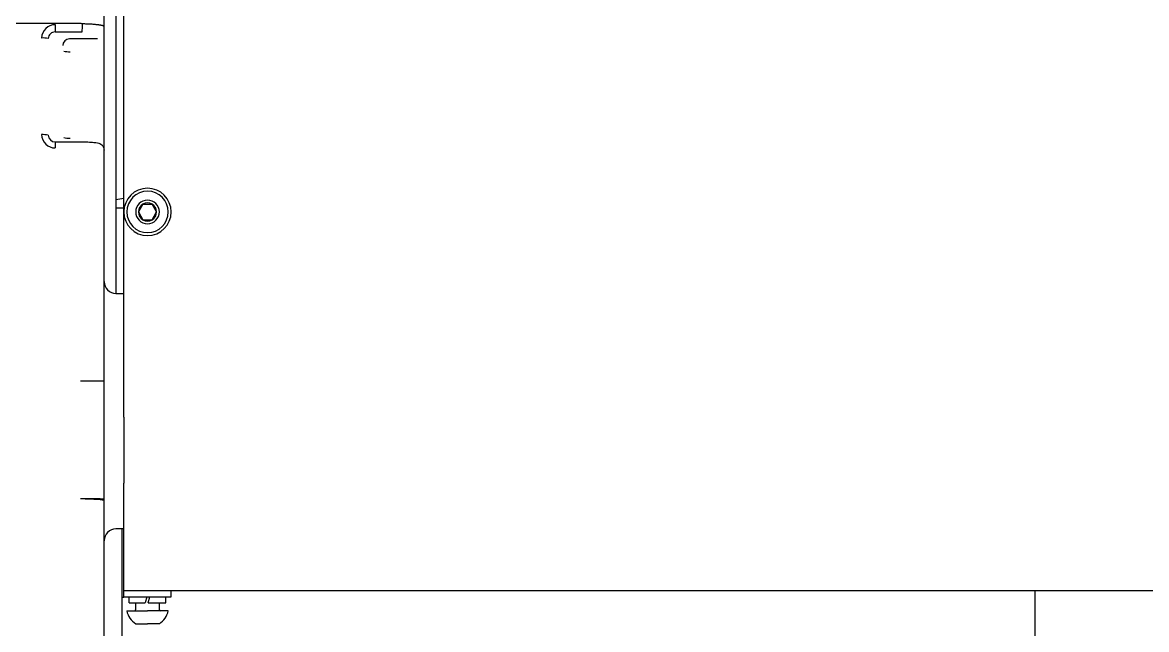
# Model space of a CAD drawing. Extents: x -1899985 to 1774885, y 556286 to 2175695.
# Drawn here: x -1729794.9 to -1729347.2, y 577110.4 to 577352.4 of the extents above; entities that cross this region are included whole.
import ezdxf

# ---------------------------------------------------------------- set-up
doc = ezdxf.new("R2010")
doc.units = 0
doc.header["$LTSCALE"] = 10
doc.header["$MEASUREMENT"] = 0
for name, color, linetype in [('20剖面图$0$A-LIN-V', 9, 'Continuous'), ('20剖面图$0$EWHS5T6M-3', 7, 'Continuous'), ('A-LIN-V', 9, 'Continuous')]:
    doc.layers.add(name, color=color, linetype=linetype)

# ---------------------------------------------------------------- blocks, each defined once
blk = doc.blocks.new('20剖面图$0$3243243')
at = {"layer": '20剖面图$0$EWHS5T6M-3', "color": 4, "linetype": 'Continuous'}
for p, q in [((1568211.23, 576570.15), (1568211.23, 576973.28)), ((1568203.37, 576725.75), (1568203.37, 576955.9)), ((1568208.09, 576896.28), (1568208.09, 576707.38)), ((1568193.95, 576727.05), (1568076.87, 576727.05)), ((1568183.92, 576723.68), (1568194.63, 576723.68)), ((1568203.37, 576723.56), (1568203.37, 576725.75)), ((1568203.37, 576715.56), (1568203.37, 576723.56)), ((1568200.7, 576720.9), (1568189.54, 576720.9)), ((1568203.37, 576681.12), (1568203.37, 576715.56)), ((1568208.09, 576707.38), (1568208.09, 576619.43)), ((1568183.92, 576679.86), (1568193.95, 576679.86)), ((1568203.37, 576676.54), (1568203.37, 576681.12)), ((1568203.37, 576584.45), (1568203.37, 576676.6)), ((1568211.23, 576657.31), (1568208.09, 576656.75)), ((1568208.09, 576653.49), (1568211.23, 576653.49)), ((1568218.85, 576655.06), (1568217.03, 576651.92)), ((1568217.03, 576651.92), (1568218.85, 576648.78)), ((1568218.85, 576655.06), (1568222.47, 576655.06)), ((1568224.29, 576651.92), (1568222.47, 576655.06)), ((1568222.47, 576648.78), (1568224.29, 576651.92)), ((1568218.85, 576648.78), (1568222.47, 576648.78)), ((1568208.09, 576619.43), (1568211.23, 576619.43)), ((1568193.95, 576584.59), (1568201.8, 576584.59)), ((1568203.37, 576537.49), (1568203.37, 576584.45)), ((1568211.23, 576570.15), (1568211.23, 576543.85)), ((1568211.23, 576542.71), (1568211.23, 576543.85)), ((1568211.23, 576501.06), (1568211.23, 576542.71)), ((1568193.95, 576537.63), (1568201.8, 576537.63)), ((1568203.37, 576536.8), (1568203.37, 576537.49)), ((1568203.37, 576378.76), (1568203.37, 576536.8)), ((1568211.23, 576525.57), (1568208.09, 576525.57)), ((1568210.45, 576525.57), (1568210.45, 576439.11)), ((1568211.23, 576501.06), (1569125.8, 576501.06)), ((1568211.23, 576498.55), (1568211.23, 576501.06)), ((1568230.09, 576498.55), (1568230.09, 576501.06)), ((1568574.23, 576454), (1568574.23, 576501.06)), ((1568211.23, 576498.18), (1568210.45, 576498.18)), ((1568211.23, 576498.18), (1568211.23, 576498.55)), ((1568211.23, 576498.55), (1568230.09, 576498.55)), ((1568213.35, 576496.03), (1568213.35, 576498.55)), ((1568213.35, 576496.03), (1568219.67, 576496.03)), ((1568215.95, 576493.28), (1568215.95, 576496.03)), ((1568220.35, 576498.55), (1568219.67, 576496.03)), ((1568220.97, 576496.03), (1568221.65, 576498.55)), ((1568220.97, 576496.03), (1568227.97, 576496.03)), ((1568225.37, 576493.28), (1568225.37, 576496.03)), ((1568227.97, 576496.03), (1568227.97, 576498.55)), ((1568212.41, 576492.89), (1568220.66, 576492.89)), ((1568228.91, 576492.89), (1568220.66, 576492.89)), ((1568215.95, 576487.71), (1568220.66, 576487.71)), ((1568225.37, 576487.71), (1568220.66, 576487.71)), ((1568224.29, 576487.71), (1568224.29, 576487.7))]:
    blk.add_line(p, q, dxfattribs=at)
for centre, radius, start, end in [((1568183.87, 576721.19), 5.38, 89.5321, 179.3724), ((1568183.81, 576721), 2.68, 87.6388, 178.6889), ((1568257.4, 576725.13), 73.5, 178.8719, 181.1281), ((1568193.92, 576725.89), 1.16, 56.5639, 88.8489), ((1568194.42, 576726.55), 0.34, 4.9309, 64.4876), ((1568175.66, 576725.95), 19.1, 353.1818, 1.8796), ((1568178.99, 576710), 11.26, 79.092, 92.5425), ((1568189.61, 576718.21), 2.69, 91.3629, 180.1595), ((1568189.49, 576728.23), 12.44, 259.7311, 271.9035), ((1568179, 576671.61), 11.14, 79.0186, 92.6159), ((1568183.88, 576682.81), 5.39, 180.68, 270.4155), ((1568183.9, 576682.63), 2.78, 181.5707, 270.3627), ((1568189.39, 576692.48), 11.14, 259.0186, 272.6159), ((1568220.66, 576651.92), 9.43, 0, 180), ((1568220.66, 576651.92), 8.25, 0, 180), ((1568220.66, 576651.92), 4.71, 0, 180), ((1568220.66, 576651.92), 9.43, 180, 0), ((1568220.66, 576651.92), 8.25, 180, 0), ((1568220.66, 576651.92), 4.71, 180, 0), ((1568220.66, 576651.92), 3.63, 120, 180), ((1568220.66, 576651.92), 3.63, 180, 240), ((1568220.66, 576651.92), 3.63, 60, 120), ((1568220.66, 576651.92), 3.63, 0, 60), ((1568220.66, 576651.92), 3.63, 300, 0), ((1568220.66, 576651.92), 3.63, 240, 300), ((1568208.09, 576624.14), 4.71, 180, 270), ((1568208.09, 576520.86), 4.71, 90, 180), ((1568220.66, 576494.72), 8.45, 192.4855, 236.0883), ((1568215.55, 576493.28), 0.393, 270, 0), ((1568225.77, 576493.28), 0.393, 180, 270), ((1568220.66, 576494.72), 8.45, 303.9117, 347.5145)]:
    blk.add_arc(centre, radius, start, end, dxfattribs=at)
at = {"layer": '20剖面图$0$EWHS5T6M-3', "color": 4, "linetype": 'Continuous', "extrusion": (0, 0, -1)}
for centre, major_axis, start_param, end_param in [((1568201.8, 576584.45), (1.57, 0), 4.712389, 6.283185), ((1568193.95, 576536.8), (9.43, 0), 4.712389, 6.283185), ((1568201.8, 576537.49), (-1.57, 0), 1.570796, 3.141593)]:
    blk.add_ellipse(centre, major_axis=major_axis, ratio=0.087156, start_param=start_param, end_param=end_param, dxfattribs=at)
at = {"layer": '20剖面图$0$EWHS5T6M-3', "color": 4, "linetype": 'Continuous'}
for points, knots in [([(1568203.37, 576725.75), (1568203.37, 576725.77), (1568203.37, 576725.8), (1568203.35, 576725.84), (1568203.31, 576725.89), (1568203.26, 576725.93), (1568203.19, 576725.97), (1568203.12, 576726.01), (1568203.03, 576726.05), (1568202.94, 576726.09), (1568202.84, 576726.12), (1568202.73, 576726.16), (1568202.61, 576726.19), (1568202.49, 576726.22), (1568202.36, 576726.25), (1568202.23, 576726.28), (1568202.09, 576726.31), (1568201.95, 576726.34), (1568201.81, 576726.36), (1568201.67, 576726.39), (1568201.53, 576726.41), (1568201.39, 576726.43), (1568201.25, 576726.45), (1568201.11, 576726.47), (1568200.97, 576726.49), (1568200.7, 576726.52), (1568200.26, 576726.57), (1568199.64, 576726.63), (1568198.99, 576726.69), (1568198.3, 576726.74), (1568197.58, 576726.77), (1568196.85, 576726.81), (1568196.09, 576726.83), (1568195.33, 576726.85), (1568194.82, 576726.85), (1568194.56, 576726.85)], [0, 0, 0, 0, 0.027471, 0.054365, 0.080681, 0.10642, 0.131582, 0.156167, 0.180175, 0.203606, 0.226459, 0.248735, 0.270434, 0.291556, 0.312101, 0.332068, 0.351458, 0.370272, 0.388508, 0.406167, 0.423249, 0.439754, 0.455681, 0.471032, 0.485806, 0.500003, 0.556902, 0.613462, 0.669684, 0.725569, 0.781119, 0.836335, 0.89122, 0.945774, 1, 1, 1, 1]), ([(1568183.92, 576679.85), (1568183.91, 576679.89), (1568183.91, 576679.85), (1568183.91, 576679.64), (1568183.91, 576679.46), (1568183.92, 576679.01), (1568183.92, 576678.73), (1568183.92, 576678.11), (1568183.92, 576677.77), (1568183.92, 576677.42)], [0, 0, 0, 0, 0.25, 0.25, 0.5, 0.5, 0.75, 0.75, 1, 1, 1, 1]), ([(1568193.95, 576679.86), (1568194.58, 576679.86), (1568195.96, 576679.85), (1568198.27, 576679.75), (1568200.07, 576679.57), (1568201.07, 576679.39), (1568202.03, 576679.02), (1568202.83, 576678.34), (1568203.29, 576677.47), (1568203.35, 576676.91), (1568203.37, 576676.6)], [0, 0, 0, 0, 0.127876, 0.328514, 0.539358, 0.689471, 0.783591, 0.862762, 0.935729, 1, 1, 1, 1])]:
    blk.add_open_spline(points, degree=3, knots=knots, dxfattribs=at)
blk = doc.blocks.new('20剖面图$0$b234swerwr')
at = {"layer": '20剖面图$0$A-LIN-V'}
blk.add_blockref('20剖面图$0$3243243', (-3140460.8, 0), dxfattribs=at)
blk = doc.blocks.new('20剖面图')
at = {"layer": '20剖面图$0$A-LIN-V'}
blk.add_blockref('20剖面图$0$b234swerwr', (-157505, 624.96), dxfattribs=at)

msp = doc.modelspace()

# ---------------------------------------------------------------- block references
at = {"layer": 'A-LIN-V'}
msp.add_blockref('20剖面图', (0, 0), dxfattribs=at)

doc.saveas('drawing.dxf')
